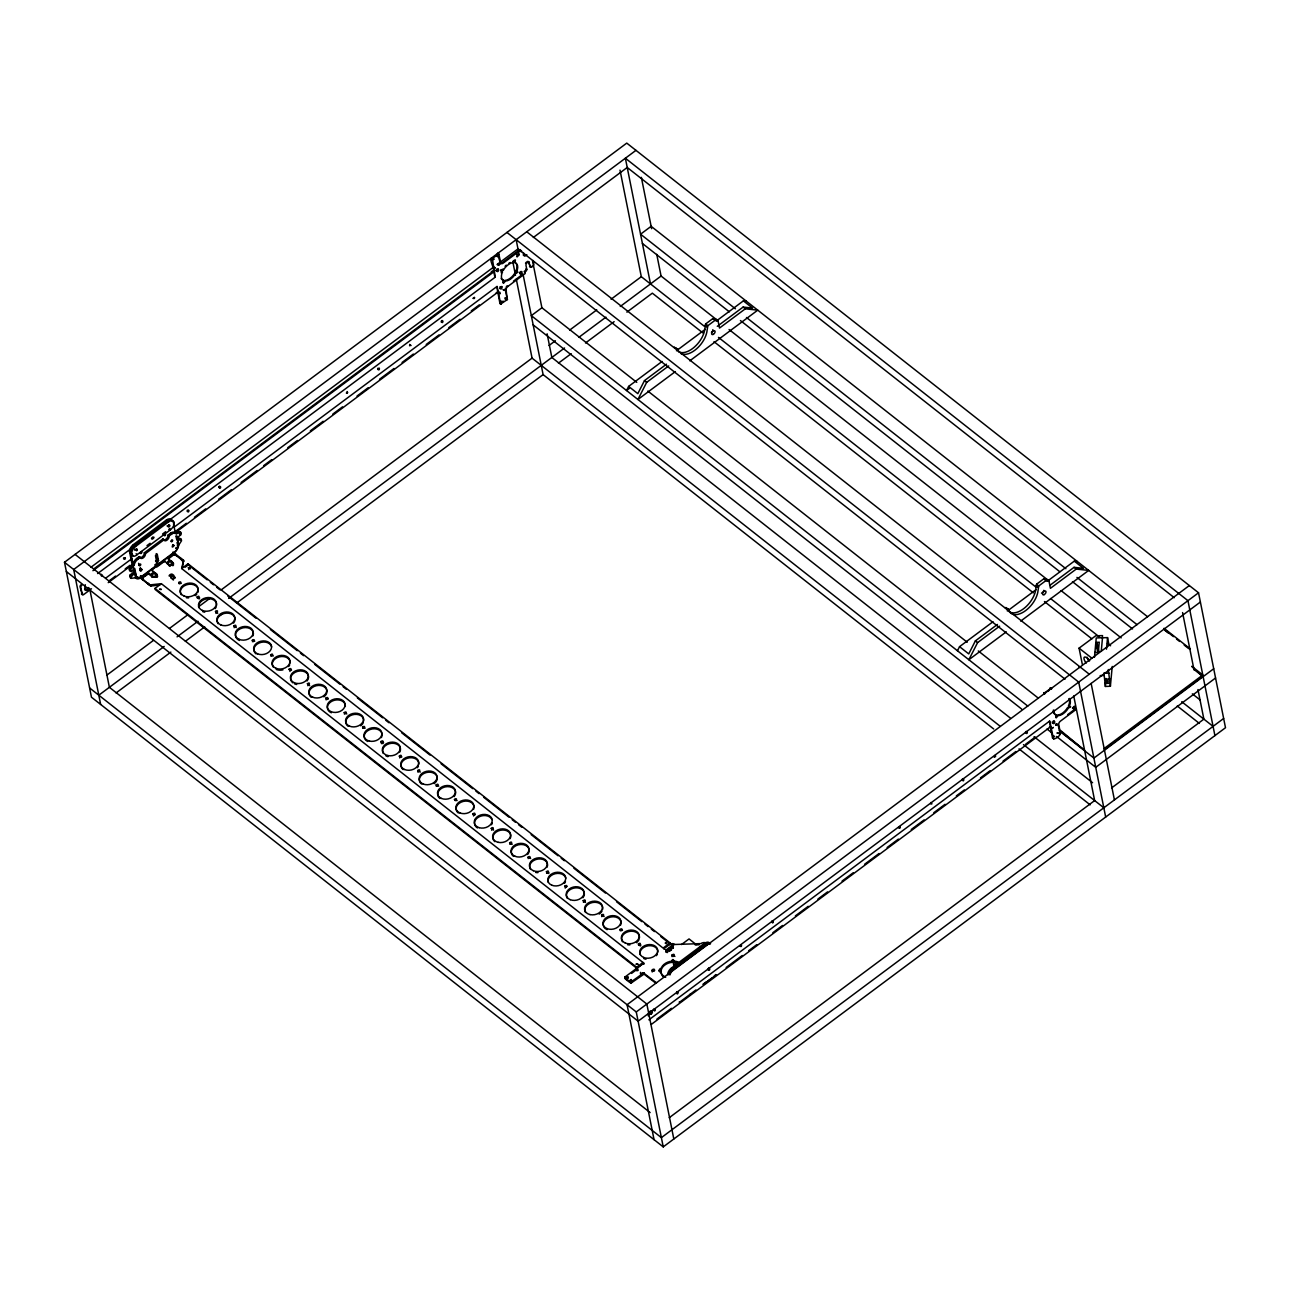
<?xml version="1.0" encoding="UTF-8"?>
<svg xmlns="http://www.w3.org/2000/svg" width="1290" height="1290" viewBox="0 0 1290 1290"><rect width="100%" height="100%" fill="white"/><g stroke="black" fill="none" stroke-linecap="round" stroke-linejoin="round"><path stroke-width="1.5" d="M168.925 524.659L167.829 526.288M671.687 961.26L669.849 961.501A11.32 8.433 -11.3 0 0 661.367 967.823L658.755 970.451L661.222 970.338L661.593 968.919A11.32 8.433 -11.3 0 1 670.058 962.614L671.913 962.372L672.864 959.486L673.928 962.292L675.847 962.421A11.32 8.433 -11.3 0 1 678.476 963.179M671.913 962.372L672.574 960.711L674.025 961.324M1094.468 657.271L1096.242 637.937L1107.546 637.615L1108.981 644.839M1094.968 652.305L1098.274 652.837L1099.257 642.146L1095.839 642.904L1097.645 651.934M1102.337 637.744L1102.531 635.599L1095.662 635.825L1079.069 648.16L1082.326 664.415M1101.257 651.256L1102.499 637.776M1103.805 673.332L1103.611 675.476L1100.177 675.589M1106.481 649.16L1107.546 637.615M1112.222 666.446L1110.4 686.264L1105.369 686.441L1103.982 673.283L1109.013 673.122M1105.369 686.441L1106.094 678.508M1110.4 686.264L1108.287 669.51M673.928 962.292L673.799 960.228M509.792 844.208L511.308 843.128L512.114 844.418M493.377 270.69C494.925 269.336 487.733 256.887 492.329 258.484L498.811 253.985L500.697 262.87A2.822 1.596 -51.8 0 0 503.181 263.128L520.579 250.163L519.854 249.583L502.455 262.563A2.822 1.596 -51.8 0 1 499.956 262.289L500.697 262.87M505.454 288.17A2.822 1.596 -51.8 0 0 505.357 289.315L507.26 299.635L506.099 289.895A2.822 1.596 -51.8 0 1 507.841 286.461L525.24 273.496L524.208 271.416L524.998 270.836A1.693 0.951 -51.8 0 0 526.046 268.772L526.772 269.352A1.693 0.951 -51.8 0 1 525.723 271.416L524.949 271.997M1043.675 693.633L1050.882 688.263M1059.735 732.865C1062.009 734.671 1054.462 740.879 1052.543 737.961L1050.205 726.27M1060.461 733.429L1058.751 724.512A2.822 1.596 -51.8 0 1 1060.493 721.094L1076.312 709.307M436.262 786.319L437.52 785.288L438.729 786.142M101.313 575.904C103.845 573.84 101.555 577.485 101.249 574.227M136.74 548.831C135.289 553.732 139.852 547.476 134.853 549.863M141.207 551.475C138.998 557.103 144.851 549.33 139.933 552.991M188.453 510.243L187.227 511.485L187.356 510.114M378.97 368.198L377.76 369.456L377.712 368.295M492.329 258.484L495.279 277.124L170.296 519.386M493.167 258.677L492.087 259.79L491.038 258.742M496.005 270.481L496.924 268.965M741.089 944.877L739.88 946.118M899.872 826.503L898.501 827.712M930.864 803.944C932.864 804.347 931.428 802.993 930.719 802.541M1048.689 690.811L1049.431 689.779M664.656 949.311L181.664 568.535L183.599 560.328L172.973 552.039M182.277 568.003L183.599 560.328M491.345 258.145L491.861 259.645M1045.529 692.859L1044.416 694.213L1043.691 693.375M252.421 641.678L254.759 641.13M528.191 858.56L529.497 857.592L530.641 858.479M604.123 916.561L603.043 915.416L601.753 916.642M654.675 970.499C655.094 967.564 649.725 970.241 652.821 971.338C656.916 970.967 651.579 969.048 652.208 971.967M672.009 956.535L673.557 955.39L674.912 956.438M344.349 713.918L345.72 712.999L346.8 713.951M148.995 583.596A3.386 2.532 -11.3 0 1 147.963 583.08L148.173 584.193A3.386 2.532 -11.3 0 0 150.478 584.854L161.347 583.677L643.71 963.05L625.134 976.901C623.489 978.836 631.584 984.496 631.713 980.626C627.521 980.964 633.003 977.965 630.987 980.674M123.534 557.893L123.727 558.828L124.808 558.022M134.999 549.088L134.87 549.975M171.828 539.962C169.78 545.138 175.44 537.672 170.861 541.123M172.876 545.138C170.377 550.088 176.472 543.751 172.473 545.847M474.269 297.345C472.317 300.989 477.058 295.62 472.882 298.393M500.488 270.303L502.471 271.932A10.739 6.047 -51.8 0 0 504.229 280.881M496.892 292.201L496.021 293.249M501.165 278.366A10.739 6.047 -51.8 0 0 503.503 280.301L502.955 282.704L504.777 280.446A10.739 6.047 -51.8 0 0 515.016 272.835M503.519 280.301L503.551 283.236L505.503 281.026A10.739 6.047 -51.8 0 0 515.742 273.399L518.032 272.238L515.919 271.061A10.739 6.047 -51.8 0 0 514.146 262.112L514.936 259.854M502.939 289.686C504.809 289.573 504.406 291.621 504.116 289.734M516.645 271.642A10.739 6.047 -51.8 0 0 514.887 262.692L515.419 260.29L513.597 262.547A10.739 6.047 -51.8 0 0 503.374 270.158L501.213 270.884L502.471 271.932M501.246 301.731C500.52 304.601 503.81 300.102 501.407 301.667M1025.486 732.123L1026.437 732.688L1026.179 731.398M1049.447 727.076L1050.528 726.802L651.402 1024.341M1052.318 721.884C1051.35 725.399 1056.462 720.594 1053.333 720.836M270.836 655.997L271.98 655.175L273.27 655.965M420.201 772.113L419.073 770.84L417.928 772.146M670.929 950.069C671.235 946.973 666.527 950.859 670.22 950.569M513.613 260.516L513.597 262.547M1055.784 717.321L1057.429 715.079A10.739 6.047 -51.8 0 0 1067.652 707.452L1069.813 706.743L1068.555 705.694A10.739 6.047 -51.8 0 0 1069.071 698.567M1053.317 710.161A10.739 6.047 -51.8 0 0 1056.139 714.934L1056.188 717.869L1058.155 715.644A10.739 6.047 -51.8 0 0 1068.394 708.033L1070.684 706.872L1068.555 705.694M662.093 361.458L628.633 386.403L626.537 390.515L629.407 388.387M666.479 364.199L644.468 380.615L637.824 393.644L628.633 386.403M668.688 365.941L646.677 382.356L637.937 399.481L675.363 371.584M957.454 650.773L959.55 646.661L993.026 621.716M997.412 624.457L975.385 640.872L968.742 653.901L959.55 646.661M999.621 626.198L977.594 642.614L968.855 659.738L1006.297 631.842M625.36 978.014L631.132 983.061L644.016 974.127L655.207 982.738M678.427 351.67A19.802 11.126 -51.8 0 0 694.455 347.026A19.802 11.126 -51.8 0 0 704.937 328.321L705.63 323.951L712.822 318.598L715.805 318.92M680.62 353.412A19.802 11.126 -51.8 0 0 696.665 348.752A19.802 11.126 -51.8 0 0 707.146 330.047L707.839 325.693L715.031 320.323L718.014 320.646L719.497 328.063L745.314 308.81L757.746 310.164L689.795 360.829M1009.344 611.928A19.802 11.126 -51.8 0 0 1025.389 607.284A19.802 11.126 -51.8 0 0 1035.87 588.579L1036.547 584.225L1043.755 578.855L1046.738 579.178M1008.538 609.332L1005.216 607.574L1008.538 609.332L1009.457 611.654A19.802 11.126 -51.8 0 0 1025.679 610.573A19.802 11.126 -51.8 0 0 1038.079 590.304L1038.756 585.95L1045.964 580.581L1048.947 580.903L1050.415 588.321L1076.247 569.067L1088.679 570.422L1020.712 621.087M152.623 537.672C156.864 535.398 149.721 542.445 152.784 537.108M497.021 256.178C499.069 258.161 495.118 254.114 497.166 256.113M498.714 264.676L497.747 264.853L498.295 263.757M499.553 293.233C501.681 294.281 498.15 293.491 499.327 292.201M499.698 293.169L499.891 292.266M500.52 301.15L500.568 302.183L501.762 301.296M653.369 1009.49L654.788 1008.812L653.417 1010.441M169.603 575.921C167.571 576.936 172.118 570.406 174.811 577.34C172.747 583.08 165.975 569.632 174.859 578.259L174.634 577.146M178.939 583.612L181.213 583.306M236.28 627.617L235.344 626.247L234.151 627.698M620.168 930.622L622.457 930.316M628.101 978.546L626.763 977.772L627.521 978.884M168.684 525.336C166.507 529.577 172.36 524.498 168.748 525.498M506.857 298.732L507.583 299.312L506.776 298.812M362.796 728.157L365.167 728.14M1044.658 693.44L1044.239 692.537M1059.912 734.268L1059.493 733.365M129.597 570.567L131.338 570.954L129.597 570.567L129.29 569.084L133.128 564.278A5.66 3.177 -51.8 0 1 136.659 558.489L139.207 556.603A3.386 1.903 -51.8 0 0 142.19 556.925A3.386 1.903 -51.8 0 0 144.287 552.813L162.911 538.93A3.386 1.903 -51.8 0 0 165.894 539.252A3.386 1.903 -51.8 0 0 168.006 535.14L170.538 533.238A5.66 3.177 -51.8 0 1 175.182 532.931L179.681 531.528L180.777 532.383L180.6 535.076L178.052 536.979L176.956 536.108M130.693 571.422L130.403 569.954L134.225 565.149A5.66 3.177 -51.8 0 1 137.772 559.36L140.304 557.457A3.386 1.903 -51.8 0 0 143.287 557.796A3.386 1.903 -51.8 0 0 145.399 553.684L164.024 539.784A3.386 1.903 -51.8 0 0 167.007 540.107A3.386 1.903 -51.8 0 0 169.103 535.995L171.635 534.108A5.66 3.177 -51.8 0 1 176.278 533.802L180.777 532.383M493.57 830.147L492.893 828.664L491.619 830.212M585.499 902.452L584.822 900.968L583.403 902.29M152.607 537.559L151.478 538.527M410.204 345.188C412.107 345.865 410.188 345.623 409.639 344.414M410.462 345.204L409.511 345.784M494.473 267.836C497.231 268.804 492.022 266.627 494.618 267.772M499.875 286.928L501.697 286.525L499.956 288.605M505.487 298.57L505.067 297.668M994.606 756.15C997.847 754.715 992.655 759.552 995.122 755.295M994.864 756.15L993.913 756.73M454.773 800.364L457.112 800.542M1059.348 733.542L1060.17 734.026M217.688 613.363L216.962 611.783L215.946 613.427M309.616 685.651L308.891 684.087L307.875 685.716M548.831 873.427L546.573 873.024L548.911 872.475M636.357 970.661L637.905 970.612M666.027 949.972L665.898 951.311L667.381 951.407L673.09 946.441L671.251 946.086L666.027 949.972L665.946 952.23L667.591 952.52M139.965 570.132C141.384 567.729 142.819 570.583 140.578 571.244C139.61 570.825 140.674 566.262 140.997 569.229M516.581 254.356L518.161 254.243L517.145 256.904L518.886 254.823L517.596 254.678L516.693 256.468M441.583 320.565L441.261 322.113L442.422 320.517M520.338 271.513L519.886 273.738L521.547 271.432M648.29 1015.875L648.209 1014.182M1055.849 723.948L1056.816 723.884L1055.897 725.157M669.139 951.407L671.671 949.521M681.523 944.554L689.037 938.927L696.197 944.586M64.5 562.279L626.763 143.109L1198.539 592.787L1225.5 727.721L663.237 1146.891L91.461 697.213L64.5 562.279L636.26 1011.94L663.237 1146.891M635.954 150.35L73.691 569.503L100.652 704.453M90.961 567.261L493.812 266.933M497.037 264.531L517.983 248.906L1065.04 679.153M533.351 237.457L627.23 167.474L1174.287 597.705M93.638 569.051L491.184 272.674C490.829 269.803 495.312 272.4 492.877 271.416M92.928 570.696L493.619 271.997M521.66 251.082L520.886 251.663L520.579 250.163M132.273 565.536L129.484 551.314A6.144 3.451 -51.8 0 1 133.354 544.622L166.555 519.87A6.821 3.838 -51.8 0 1 171.86 520.386M97.621 573.566L131.548 548.282M135.579 546.46L168.78 521.724A6.821 3.838 -51.8 0 1 174.231 522.74A6.289 3.531 -51.8 0 1 169.893 530.222L137.208 554.603A5.208 2.935 -51.8 0 1 132.16 555.313L131.725 553.152A6.144 3.451 -51.8 0 1 135.579 546.46L134.483 545.589L167.652 520.741A6.821 3.838 -51.8 0 1 172.989 521.37L173.118 521.773M146.995 545.606L150.108 543.284M162.572 533.996L165.684 531.69M82.205 594.4L80.802 587.385A1.693 0.951 -51.8 0 1 81.85 585.321L81.109 584.741A1.693 0.951 -51.8 0 0 80.061 586.805L82.205 594.4A1.693 0.951 -51.8 0 0 83.705 594.561L91.461 588.772M105.925 577.985L131.774 558.731M173.763 527.417L497.118 286.364L500.681 304.037L507.26 299.635M109.102 580.871L115.552 576.066M125.211 568.874L130.032 565.262M175.101 531.674L186.373 523.272M194.419 517.274L205.691 508.873M218.574 499.262L231.442 489.668M241.101 482.46L257.194 470.463M263.644 465.674L271.69 459.659M287.783 447.662L297.442 440.471M310.326 430.86L323.193 421.266M332.852 414.058L342.511 406.866M357.007 396.062L368.279 387.661M379.534 379.26L394.031 368.456M402.077 362.458L413.348 354.057M426.216 344.462L439.1 334.868M448.759 327.66L460.03 319.259M471.301 310.858L479.348 304.859M108.231 582.645L132.37 564.649M174.231 533.447L497.892 292.169M527.126 261.612A2.322 1.306 -51.8 0 1 528.707 262.112L530.255 266.772A1.693 0.951 -51.8 0 0 531.738 266.933L532.754 266.175A1.693 0.951 -51.8 0 0 533.802 264.111L533.076 260.483M513.436 281.172L522.934 274.093M133.87 569.067L134.724 568.422L136.385 576.533A6.144 3.451 -51.8 0 0 141.577 576.485L174.779 551.733A6.144 3.451 -51.8 0 0 178.633 545.041L177.053 536.866L175.956 535.995L176.585 539.156M177.053 536.866L178.052 536.979M130.226 570.083L131.483 571.696L134.015 569.809M181.245 539.317L179.504 538.914L181.245 539.317L181.535 540.784L177.939 546.202A6.144 3.451 -51.8 0 1 174.085 552.894L140.884 577.646A6.144 3.451 -51.8 0 1 135.692 577.71L131.145 578.355L131.483 576.404L130.242 574.792L132.773 572.905L134.031 574.501L134.87 573.873L133.031 569.277M176.811 540.075L179.358 538.172L180.6 539.784M131.145 578.355L130.048 577.485L130.387 575.534M134.031 574.501L132.918 573.631L133.773 573.002M131.483 576.404L133.886 573.76M177.907 540.945L180.455 539.043M177.214 542.316L178.068 541.671M496.779 286.622L499.94 303.456L503.616 301.231M154.703 565.004L157.864 562.65M143.496 576.146L143.722 577.243A2.822 2.112 -11.3 0 0 143.448 580.274L143.222 579.162A2.822 2.112 -11.3 0 1 143.496 576.146L148.173 572.647L153.72 577.017A2.322 1.725 -11.3 0 0 156.735 574.163L151.591 570.115L164.265 560.666L170.022 566.116M173.57 564.036A2.322 1.725 -11.3 0 0 173.376 563.617L167.619 558.167L172.296 554.668A2.822 2.112 -11.3 0 1 176.246 554.539L176.472 555.651A2.822 2.112 -11.3 0 0 173.457 555.297M147.479 574.002L141.191 578.694L150.801 586.047L159.767 584.999M156.912 566.971L164.781 561.102M145.286 576.082L148.398 573.76L148.173 572.647M169.393 558.102L172.521 555.78L172.296 554.668M636.857 968.322L636.631 967.21L642.984 962.469L643.21 963.582L636.857 968.322L155.203 589.53L154.994 588.417L161.347 583.677M181.664 568.535L188.017 563.794L670.058 942.893L670.268 944.006L663.915 948.747L663.705 947.634L670.058 942.893M185.067 567.278L188.243 564.907L188.017 563.794M106.651 675.283L153.381 640.437M169.49 628.424L187.211 615.217M198.499 606.8L209.786 598.399M221.058 589.981L532.06 358.136L516.29 279.188M549.008 345.494L555.377 340.753M569.696 330.079L596.754 309.906M611.073 299.232L641.307 276.705L620.006 170.119M98.814 695.197L164.185 646.467M177.069 636.857L198.015 621.248M228.636 598.415L564.568 347.978M578.888 337.303L605.945 317.147M620.264 306.472L661.077 276.044L656.739 254.323M116.068 692.956L170.861 652.111M185.373 641.291L204.707 626.875M217.591 617.265L222.428 613.669M236.925 602.849L543.106 374.6L523.111 274.577M558.457 363.151L571.196 353.67M585.515 342.995L614.153 321.645M626.875 312.148L652.337 293.169L702.937 332.965M676.444 350.767L705.13 329.385M716.273 321.065L743.379 300.876L746.362 301.199M717.288 326.322L743.121 307.068L752.57 308.1L743.379 300.876M1007.361 611.025L1036.047 589.643M1047.206 581.322L1074.296 561.134L1077.279 561.456M1049.834 585.386L1074.038 567.326L1083.487 568.358L1074.296 561.134M631.552 973.402L637.744 968.774M656.513 982.835L643.516 972.999L631.31 981.771L631.342 982.98M667.639 974.643A6.144 3.451 -51.8 0 1 671.51 967.952L704.711 943.2A6.821 3.838 -51.8 0 1 710.016 943.716M697.793 948.924L702.873 945.135M705.807 944.07L672.606 968.806A6.144 3.451 -51.8 0 0 668.801 974.853A6.144 3.451 -51.8 0 1 672.59 968.709L705.791 943.957A6.821 3.838 -51.8 0 1 710.58 943.635M670.542 973.45A6.144 3.451 -51.8 0 1 673.686 969.564L706.888 944.828A6.821 3.838 -51.8 0 1 709.919 943.796M1189.348 585.547L627.069 1004.717L654.046 1139.65M636.26 1011.94L1198.539 592.787M1200.377 602.027L638.115 1021.196L66.354 571.518M648.886 1019.842L1049.77 720.997L1053.479 738.799M702.921 984.318L706.065 981.98M689.634 994.638L695.939 989.946M706.936 981.738L711.661 978.223M656.916 1019.1L671.413 1008.296M679.459 1002.298L690.731 993.897M703.598 984.302L716.482 974.692M726.141 967.5L742.234 955.503M748.684 950.698L756.73 944.699M772.823 932.702L782.482 925.494M795.366 915.9L808.233 906.306M817.892 899.098L827.551 891.89M842.048 881.102L853.303 872.701M864.574 864.3L879.07 853.496M887.117 847.498L898.388 839.097M911.256 829.502L924.14 819.892M933.799 812.7L945.07 804.299M956.342 795.898L964.388 789.899M980.481 777.886L990.139 770.694M1003.023 761.1L1015.891 751.49M1025.55 744.298L1035.209 737.09M1067.668 714.612L1075.57 708.726M1104.143 748.523L1202.796 674.976L1191.767 666.301L1195.137 669.897M1104.369 749.635L1203.022 676.089L1198.297 672.38M1213.713 668.752L1093.904 758.085L1059.413 730.962M1215.567 677.992L1095.742 767.324L1056.51 736.461M669.22 1117.72L1094.646 800.574L1073.732 695.971M1111.593 787.932L1203.876 719.143L1197.958 689.537M1223.646 718.482L661.383 1137.635L89.623 687.973M666.253 951.085L671.477 947.199L673.316 947.553M499.617 260.564L497.44 253.55L498.166 254.13M346.381 393.047C349.864 390.499 345.139 395.917 347.155 391.531M138.611 563.327C139.256 569.938 143.077 561.134 138.691 565.117M772.017 922.366L772.146 920.786M708.629 968.129L707.968 969.741L709.161 968.097M676.686 991.929L677.589 992.22L676.541 993.445M199.305 598.899L197.322 598.06L199.708 597.98M382.872 743.653C385.549 741.557 379.373 741.557 381.647 743.685M640.533 945.909L638.566 945.07L640.937 944.99M168.055 526.046L167.039 525.933M1051.608 688.844L1050.076 688.183M501.181 269.578L503.358 270.19M666.027 943.49C667.801 940.862 662.754 943.764 666.882 943.57M703.147 944.973L704.372 944.925M640.598 973.208C640.888 976.949 640.34 969.693 640.727 973.402M630.858 980.464L630.149 981.335M1052.543 737.961L1054.075 738.622M679.33 1001.911L680.12 1001.733A6.144 3.451 -51.8 0 1 679.475 1002.169M500.246 303.601L501.246 304.101M515.758 273.383L515.033 272.803L517.29 271.481M1072.538 708.371L1074.28 706.291M1105.159 679.169L1110.19 678.991M1104.756 683.442L1109.803 683.281M695.197 944.909L699.164 944.78M669.462 947.827L673.283 947.699M661.06 971.87L658.932 970.983L660.851 970.773L661.19 973.353A11.32 8.433 -11.3 0 0 663.737 977.094M677.605 349.074L674.299 347.316L677.605 349.074L678.524 351.396M673.702 961.179L675.638 961.308A11.32 8.433 -11.3 0 1 678.25 962.066M515.919 271.061L516.968 271.174M173.521 579.871L170.796 577.904M290.008 671.477L289.605 669.929L291.524 670.058M566.874 886.601L565.375 886.811L565.262 888.133M163.249 535.269C168.555 531.932 162.846 539.349 164.83 533.383M473.575 815.99L473.446 814.506L475.365 814.635M1079.069 648.16L1092.05 658.319M1164.048 628.294L1190.106 648.773M1164.273 629.407L1173.465 636.631M1176.528 639.05L1179.592 641.452M1184.188 645.065L1188.783 648.676M1147.6 616.765L651.144 226.314L640.566 234.2L735.429 308.81M1164.999 630.439L1168.16 632.922M743.121 307.068L745.314 308.81M1074.038 567.326L1076.247 569.067M746.491 317.517L1065.879 568.697M1076.94 577.404L1137.022 624.65M1193.943 669.413L1203.135 676.653M642.404 243.455L729.366 311.841M740.428 320.549L1059.816 571.728M1072.458 581.677L1132.539 628.923M661.077 276.044L717.998 320.807M729.06 329.514L1048.947 580.903M1061.09 590.626L1121.171 637.889M1192.331 693.843L1200.232 700.051M712.822 318.598L715.031 320.323M1043.755 578.855L1045.964 580.581M705.63 323.951L707.839 325.693M1036.547 584.225L1038.756 585.95M704.824 325.403L707.017 327.144M1035.741 585.66L1037.95 587.401M641.307 276.705L704.243 326.209M718.482 337.4L1036.273 587.337M1050.512 598.528L1099.532 637.067M1107.433 643.291L1110.593 645.774M1181.737 701.728L1213.068 726.367M713.999 341.673L1033.387 592.852M1044.448 601.543L1091.888 638.856M1177.27 706.001L1199.394 723.416M526.723 231.781L1089.308 674.219M506.954 232.442L1078.714 682.104L1105.675 817.054M526.836 254.678A2.322 1.306 -51.8 0 1 523.966 255.307L523.24 254.727A2.322 1.306 -51.8 0 0 525.707 254.565M528.707 262.112L530.255 266.772M531.738 266.933L531.012 266.353A1.693 0.951 -51.8 0 1 529.513 266.192M497.795 253.372L498.972 254.211M1050.431 688.005L1051.56 688.715M497.618 253.437L498.44 253.985M1050.27 688.07L1051.092 688.602M1044.803 693.262L1043.997 692.778L1044.529 693.649M644.468 380.615L646.677 382.356M975.385 640.872L977.594 642.614M636.776 382.356L541.913 307.746L531.319 315.647L1027.791 706.082M647.838 391.064L967.226 642.243M978.288 650.95L1038.369 698.196M507.841 286.461L507.115 285.88A2.822 1.596 -51.8 0 0 506.325 286.622M1060.477 730.398L1082.762 748.845L1059.122 730.253M533.173 324.887L1021.728 709.113M1047.029 729.011L1051.769 732.736M1052.979 738.219L1053.898 738.735M499.891 303.327L500.988 304.182M1010.36 718.078L551.846 357.475L547.105 333.788M1034.08 736.735L1092.582 782.74M532.06 358.136L999.782 725.964M1023.486 744.62L1103.837 807.798M543.106 374.6L993.719 728.995M1019.019 748.893L1090.163 804.847M172.005 520.902L174.231 522.74M166.555 519.87L168.78 521.724M704.711 943.2L706.888 944.828M179.971 532.996L181.084 533.866M179.487 534.221L180.6 535.076M175.182 532.931L176.278 533.802M168.797 529.368L169.893 530.222M170.538 533.238L171.635 534.108M168.006 535.14L169.103 535.995M178.617 544.638L177.359 543.025L178.455 543.896M172.908 544.638L174.021 545.509M162.911 538.93L164.024 539.784M174.215 554.071L183.825 561.44M188.243 564.907L207.206 579.823M210.367 582.306L213.527 584.789M216.688 587.273L219.848 589.772M227.75 595.98L256.194 618.345M270.416 629.536L297.281 650.676M300.441 653.159L303.601 655.643M314.663 664.334L339.963 684.232M343.124 686.715L346.284 689.199M357.346 697.906L382.63 717.788M385.791 720.272L388.951 722.755M401.593 732.704L430.038 755.069M441.099 763.777L472.721 788.641M475.881 791.125L479.041 793.608M483.782 797.333L509.066 817.231M512.227 819.714L515.387 822.198M518.548 824.681L521.708 827.164M531.19 834.63L558.054 855.754M561.215 858.237L564.375 860.72M573.873 868.186L605.478 893.051M616.539 901.742L641.823 921.624M644.984 924.124L648.144 926.607M651.305 929.09L654.465 931.574M660.786 936.54L670.268 944.006M167.619 558.167L173.376 563.617M157.332 554.539L156.235 553.668L157.364 560.086L155.558 560.973L157.267 562.198L158.525 560.699L157.267 554.361L155.461 555.7L156.654 561.843M157.412 559.586L158.525 560.457M144.287 552.813L145.399 553.684M133.354 544.622L134.45 545.476A6.144 3.451 -51.8 0 0 130.596 552.184L130.774 553.329M672.59 968.709L673.686 969.564M671.51 967.952L672.606 968.806M136.111 553.732L137.208 554.603M139.207 556.603L140.304 557.457M129.516 551.717L131.741 553.555M129.661 552.459L131.903 554.313M136.659 558.489L137.772 559.36M130.919 554.055L132.015 554.926M157.122 577.372A2.322 1.725 -11.3 0 0 156.961 575.259L151.591 570.115M148.398 573.76L152.542 577.033M140.352 568.261L141.771 569.309M643.21 963.582L643.936 964.162L643.71 963.05M140.126 568.261L141.835 569.487M139.642 568.503L140.739 569.374M134.225 565.149L133.128 564.278L130.629 552.588M140.481 575.614L141.577 576.485M140.965 577.581L150.801 586.047M154.994 588.417L636.631 967.21M129.29 569.084L130.403 569.954M136.127 575.453L135.015 574.582L135.289 575.679A6.144 3.451 -51.8 0 0 137.337 576.872M136.272 576.211L133.612 567.568M130.242 574.792L131.338 575.663M129.758 576.001L130.854 576.872M75.078 554.394L646.854 1004.055L673.815 1138.989M88.849 587.611A2.322 1.306 -51.8 0 1 87.172 590.127A2.322 1.306 -51.8 0 1 85.366 589.756L84.624 589.175A2.322 1.306 -51.8 0 0 86.204 589.675A2.322 1.306 -51.8 0 0 88.026 587.514M650.128 1112.577L109.392 687.312L89.671 588.627M328.289 698.97L325.983 699.777M190.307 568.874L189.033 568.503L188.743 569.583M401.883 756.908L400.029 756.601L399.707 757.923M1006.329 607.59L1007.248 609.912M498.117 268.884L497.585 270.642L496.005 270.755M177.359 543.025L177.536 544.17A6.144 3.451 -51.8 0 1 177.359 545.525M1214.922 735.606L1187.945 600.672L625.376 158.235L650.499 283.929M1182.575 612.557L1194.008 669.8M1097.016 642.226L1098.774 651.901M1091.147 683.458L1114.415 799.913M1058.348 725.673L1059.042 729.14M1049.431 721.255L1050.528 726.802M641.356 177.343L651.611 228.669M673.09 946.441L673.364 947.795M672.751 946.07L673.332 948.037M672.493 945.957L672.703 947.054M672.187 945.893L672.413 947.005M671.864 945.893L672.09 947.005M674.864 962.243L675.589 965.855M671.542 945.973L671.768 947.07M671.251 946.086L671.477 947.199M672.735 960.163L674.186 967.387M532.512 260.757L541.977 308.133M671.784 960.292L672.009 961.405M523.434 252.598L523.966 255.307M526.772 269.352L525.965 265.288A2.322 1.306 -51.8 0 1 527.4 262.483A2.322 1.306 -51.8 0 1 529.432 262.692M516.145 239.666L519.177 254.839M660.996 969.225L661.222 970.338M659.738 969.274L659.964 970.37M659.593 970.806L659.819 971.918M512.743 261.418L515.5 275.238M644.274 973.224L644.5 974.337M643.936 973.047L644.291 974.208M643.662 972.999L644.016 974.127M643.371 973.015L643.742 974.111M643.226 973.031L643.307 974.192M642.936 973.128L643.162 974.24M642.694 973.273L642.92 974.385M493.828 271.835L494.925 277.382M631.02 981.916L631.132 983.061L630.584 981.964M630.294 981.9L630.713 983.061M630.117 981.803L630.342 982.915M629.052 980.964L629.278 982.077M625.134 976.901L625.215 978.159M624.924 977.127L625.263 978.917M180.132 538.446L180.423 539.929M173.505 523.708L175.327 532.883M172.779 578.533L173.005 579.645M171.328 574.55L171.554 575.646M164.265 560.666L164.491 561.763M156.735 574.163L156.961 575.259M85.366 589.756L84.753 586.724A2.322 1.306 -51.8 0 1 85.366 584.757M130.79 553.442L131.064 554.442A5.208 2.935 -51.8 0 0 131.338 554.813M660.851 970.773L660.964 972.241A11.32 8.433 -11.3 0 0 665.704 977.256M1079.117 666.753A2.257 0.806 53.2 0 1 1079.891 667.527M173.15 562.521A2.322 1.725 -11.3 0 1 169.796 565.02M669.171 944.667A4.241 3.16 -11.3 0 1 675.105 944.474L700.922 943.603A4.241 3.16 -11.3 0 1 706.856 943.393M671.348 944.893A4.241 3.16 -11.3 0 1 674.025 944.941M173.489 564.939A2.322 1.725 -11.3 0 1 172.812 565.746M439.906 798.51A9.046 6.74 -11.3 0 1 440.229 789.287A9.046 6.74 -11.3 0 1 452.339 787.69A9.046 6.74 -11.3 0 1 454.128 796.623M639.018 939.523A9.046 6.74 -11.3 0 1 636.422 942.668M629.907 944.893A9.046 6.74 -11.3 0 1 627.601 944.731M622.473 941.732A9.046 6.74 -11.3 0 1 628.827 931.509A9.046 6.74 -11.3 0 1 639.485 937.749M458.289 812.974A9.046 6.74 -11.3 0 1 463.368 801.38A9.046 6.74 -11.3 0 1 473.559 809.394M585.45 912.401A9.046 6.74 -11.3 0 1 592.674 902.468A9.046 6.74 -11.3 0 1 602.656 909.305M602.027 911.079A9.046 6.74 -11.3 0 1 599.157 914.094M607.122 929.671A9.046 6.74 -11.3 0 1 604.301 920.963A9.046 6.74 -11.3 0 1 615.798 917.061A9.046 6.74 -11.3 0 1 620.635 925.075M418.395 766.018A9.046 6.74 -11.3 0 1 417.347 767.711M403.141 769.598A9.046 6.74 -11.3 0 1 407.076 758.343A9.046 6.74 -11.3 0 1 418.863 764.244M421.524 784.046A9.046 6.74 -11.3 0 1 422.41 774.371A9.046 6.74 -11.3 0 1 435.069 773.952A9.046 6.74 -11.3 0 1 434.182 783.627M367.602 741.46A9.046 6.74 -11.3 0 1 365.634 732.559A9.046 6.74 -11.3 0 1 377.373 729.253A9.046 6.74 -11.3 0 1 381.405 737.574M657.4 953.987A9.046 6.74 -11.3 0 1 656.352 955.664M646 959.196A9.046 6.74 -11.3 0 1 643.904 958.583M640.114 954.568A9.046 6.74 -11.3 0 1 648.37 945.764A9.046 6.74 -11.3 0 1 657.868 952.213M292.83 682.845A9.046 6.74 -11.3 0 1 293.153 673.622A9.046 6.74 -11.3 0 1 305.262 672.009A9.046 6.74 -11.3 0 1 307.036 680.959M296.684 684.474A9.046 6.74 -11.3 0 1 294.588 683.861M311.213 697.293A9.046 6.74 -11.3 0 1 312.115 687.618A9.046 6.74 -11.3 0 1 324.774 687.199A9.046 6.74 -11.3 0 1 323.871 696.874M331.353 712.79A9.046 6.74 -11.3 0 1 332.449 700.938A9.046 6.74 -11.3 0 1 345.333 706.404M363.248 722.642A9.046 6.74 -11.3 0 1 360.652 725.786M347.994 726.222A9.046 6.74 -11.3 0 1 351.912 714.966A9.046 6.74 -11.3 0 1 363.716 720.868M383.195 753.328A9.046 6.74 -11.3 0 1 391.66 743.266A9.046 6.74 -11.3 0 1 399.771 752.054M387.984 756.649A9.046 6.74 -11.3 0 1 385.968 755.908M492.232 823.02A9.046 6.74 -11.3 0 1 491.458 824.762M477.461 827.954A9.046 6.74 -11.3 0 1 478.558 817.102A9.046 6.74 -11.3 0 1 491.99 819.537M494.779 841.644A9.046 6.74 -11.3 0 1 500.584 830.212A9.046 6.74 -11.3 0 1 510.163 838.661M513.452 856.35A9.046 6.74 -11.3 0 1 513.775 847.127A9.046 6.74 -11.3 0 1 525.869 845.514A9.046 6.74 -11.3 0 1 527.658 854.464M530.545 869.428A9.046 6.74 -11.3 0 1 538.059 859.011A9.046 6.74 -11.3 0 1 547.089 867.235M537.978 872.604A9.046 6.74 -11.3 0 1 535.689 872.443M565.471 881.699A9.046 6.74 -11.3 0 1 564.423 883.376M548.185 882.279A9.046 6.74 -11.3 0 1 555.281 873.685A9.046 6.74 -11.3 0 1 565.81 878.151M567.358 898.42A9.046 6.74 -11.3 0 1 575.888 887.826A9.046 6.74 -11.3 0 1 582.887 897.759M198.257 590.739A9.046 6.74 -11.3 0 1 197.773 592.513M196.741 594.206A9.046 6.74 -11.3 0 1 195.177 595.658M188.662 597.883A9.046 6.74 -11.3 0 1 186.373 597.721M181.229 594.722A9.046 6.74 -11.3 0 1 186.453 584.838A9.046 6.74 -11.3 0 1 198.112 588.982M216.172 606.977A9.046 6.74 -11.3 0 1 215.124 608.654M204.755 612.186A9.046 6.74 -11.3 0 1 202.659 611.573M198.87 607.558A9.046 6.74 -11.3 0 1 207.142 598.754A9.046 6.74 -11.3 0 1 216.639 605.203M218.01 623.634A9.046 6.74 -11.3 0 1 226.701 613.105A9.046 6.74 -11.3 0 1 233.506 623.118M239.44 640.485A9.046 6.74 -11.3 0 1 236.602 631.794A9.046 6.74 -11.3 0 1 248.099 627.875A9.046 6.74 -11.3 0 1 252.937 635.889M256.065 653.917A9.046 6.74 -11.3 0 1 258.903 643.097A9.046 6.74 -11.3 0 1 271.642 646.806M289.702 664.818A9.046 6.74 -11.3 0 1 288.654 666.495M282.929 669.865A9.046 6.74 -11.3 0 1 276.205 669.413M273.158 667.011A9.046 6.74 -11.3 0 1 279.511 656.803A9.046 6.74 -11.3 0 1 290.169 663.028M712.838 329.643A2.257 1.274 -51.8 0 1 712.757 330.546M712.564 331.062A2.257 1.274 -51.8 0 1 711.451 332.385M1043.787 590.32A2.257 1.274 -51.8 0 1 1041.482 593.077M1086.115 663.108A5.934 2.129 53.2 0 1 1084.358 657.142A5.934 2.129 53.2 0 1 1089.663 660.722M1089.066 660.899A5.934 2.129 53.2 0 1 1087.099 657.174M133.128 555.345A5.208 2.935 -51.8 0 1 132.596 555.361M169.99 528.4A6.289 3.531 -51.8 0 1 169.409 528.916M176.44 547.718A6.144 3.451 -51.8 0 1 175.988 548.443M139.126 577.211A6.144 3.451 -51.8 0 1 138.481 577.565M137.224 577.985A6.144 3.451 -51.8 0 1 134.853 577.259M176.44 547.428A6.144 3.451 -51.8 0 1 176.133 548.153M158.057 559.005A4.531 2.548 -51.8 0 1 155.832 561.666M181.729 560.569A3.386 2.532 -11.3 0 0 180.987 558.457L181.197 559.57A3.386 2.532 -11.3 0 1 181.858 560.376M171.102 565.343A2.548 1.903 -11.3 0 1 168.587 565.439M167.523 564.31A2.548 1.903 -11.3 0 1 172.263 562.698M151.414 575.824A2.548 1.903 -11.3 0 1 154.429 573.824A2.548 1.903 -11.3 0 1 156.316 576.162M155.59 577.049A2.548 1.903 -11.3 0 1 155.042 577.372M152.026 577.162A2.548 1.903 -11.3 0 1 151.656 576.775M670.01 974.901A6.144 3.451 -51.8 0 1 670.236 974.176M715.628 974.563A6.144 3.451 -51.8 0 1 715.112 975.24M714.547 975.885A6.144 3.451 -51.8 0 1 713.951 976.465M525.53 263.257A2.322 1.306 -51.8 0 1 526.223 262.289M82.802 594.11A1.693 0.951 -51.8 0 1 81.464 593.819M501.181 272.787A10.739 6.047 -51.8 0 1 501.729 271.351M502.632 269.578A10.739 6.047 -51.8 0 1 503.019 268.949M505.083 266.304A10.739 6.047 -51.8 0 1 506.26 265.127M508.921 263.192A10.739 6.047 -51.8 0 1 510.34 262.515M649.531 1011.844A1.661 0.935 -51.8 0 1 651.256 1010.925A1.661 0.935 -51.8 0 1 651.321 1012.553A1.661 0.935 -51.8 0 1 649.628 1013.746M1069.394 698.503A10.739 6.047 -51.8 0 1 1069.297 706.275M1056.881 715.515A10.739 6.047 -51.8 0 1 1054.091 710.161M1106.304 681.378C1108.32 684.603 1109.352 678.363 1106.304 681.378M399.287 756.134C401.335 759.536 402.544 753.005 399.287 756.134M491.216 828.422C493.248 831.84 494.489 825.31 491.216 828.422M583.144 900.71C585.128 904.129 586.434 897.614 583.144 900.71M454.451 799.494C456.402 802.928 457.773 796.414 454.451 799.494M270.61 654.885C272.496 658.351 273.964 651.837 270.61 654.885M417.686 770.549C419.572 774.032 421.056 767.518 417.686 770.549M509.615 842.854C511.485 846.321 512.985 839.806 509.615 842.854M436.084 784.965C437.729 788.529 439.632 782.046 436.084 784.965M124.179 558.699C125.195 561.086 126.307 555.571 124.179 558.699M187.679 511.356C188.695 513.759 189.84 508.163 187.679 511.356M218.703 487.104C219.719 489.49 220.832 483.976 218.703 487.104M219.445 487.685C220.445 490.087 221.606 484.492 219.445 487.685M378.212 369.311C379.228 371.714 380.373 366.134 378.212 369.311M441.728 321.968C442.728 324.37 443.889 318.791 441.728 321.968M492.57 259.725L493.893 259.08L492.57 259.725M496.795 270.739C498.262 274.222 499.923 266.143 496.795 270.739M498.504 265.079L499.778 264.289L498.504 265.079M500.278 288.154C501.729 291.621 503.39 283.558 500.278 288.154M505.277 298.974L506.551 298.2L505.277 298.974M520.225 273.286C521.676 276.753 523.337 268.691 520.225 273.286M654.014 1010.312C655.078 1012.844 656.288 1006.958 654.014 1010.312M676.815 993.332C677.831 995.719 678.911 990.236 676.815 993.332M708.581 969.661C709.581 972.063 710.742 966.468 708.581 969.661M740.331 945.989C741.347 948.392 742.492 942.796 740.331 945.989M772.081 922.318C773.097 924.72 774.242 919.125 772.081 922.318M899.098 827.616C900.098 830.002 901.258 824.52 899.098 827.616M961.872 779.692C962.888 782.095 964.033 776.515 961.872 779.692M962.614 780.273C963.63 782.659 964.71 777.177 962.614 780.273M1026.13 732.93C1027.13 735.316 1028.291 729.801 1026.13 732.93M1052.93 722.787C1054.381 726.254 1056.042 718.191 1052.93 722.787M1051.995 728.253L1053.269 727.479L1051.995 728.253M1052.963 736.187C1055.623 737.477 1054.462 735.655 1052.963 736.187M1056.236 725.109L1057.558 724.464L1056.236 725.109M1057.187 733.026C1059.88 734.171 1058.671 732.639 1057.187 733.026M1072.861 707.92C1074.328 711.387 1075.989 703.324 1072.861 707.92M325.789 698.18C327.257 701.792 329.45 695.358 325.789 698.18M159.573 589.288L161.315 589.417L159.573 589.288M178.713 582.5C180.149 586.128 182.406 579.71 178.713 582.5M188.356 567.826L190.098 567.955L188.356 567.826M197.096 596.947C198.531 600.592 200.788 594.158 197.096 596.947M215.494 611.412C216.914 615.04 219.171 608.622 215.494 611.412M233.877 625.876C235.296 629.504 237.553 623.086 233.877 625.876M252.26 640.324C253.678 643.968 255.936 637.534 252.26 640.324M289.025 669.252C290.46 672.88 292.701 666.462 289.025 669.252M307.407 683.7C308.842 687.344 311.1 680.91 307.407 683.7M380.953 741.54C382.372 745.168 384.63 738.751 380.953 741.54M472.882 813.829C474.301 817.473 476.558 811.039 472.882 813.829M528.029 857.205C529.448 860.849 531.706 854.415 528.029 857.205M546.412 871.669C547.847 875.297 550.088 868.88 546.412 871.669M564.794 886.133C566.229 889.761 568.487 883.344 564.794 886.133M601.575 915.045C602.994 918.674 605.252 912.256 601.575 915.045M619.958 929.51C621.377 933.138 623.634 926.72 619.958 929.51M626.295 976.981L628.037 977.094L626.295 976.981M638.34 943.957C639.759 947.602 642.017 941.168 638.34 943.957M636.212 964.146L637.953 964.275L636.212 964.146M636.018 969.709L637.776 969.838L636.018 969.709M671.864 955.148C673.541 959.438 676.218 951.843 671.864 955.148M1095.726 647.435L1097.371 647.548L1095.726 647.435M362.587 727.044C363.844 730.721 366.36 724.351 362.587 727.044M344.204 712.58C345.365 716.273 348.042 709.935 344.204 712.58M441.438 798.429A9.046 6.74 -11.3 0 0 455.418 792.06A9.046 6.74 -11.3 0 0 442.535 786.577A9.046 6.74 -11.3 0 0 441.438 798.429M625.295 943.022A9.046 6.74 -11.3 0 0 639.26 936.637A9.046 6.74 -11.3 0 0 626.376 931.17A9.046 6.74 -11.3 0 0 625.295 943.022M459.821 812.894A9.046 6.74 -11.3 0 0 473.801 806.508A9.046 6.74 -11.3 0 0 460.917 801.042A9.046 6.74 -11.3 0 0 459.821 812.894M590.03 914.594A9.046 6.74 -11.3 0 0 602.446 906.418A9.046 6.74 -11.3 0 0 588.143 903.048A9.046 6.74 -11.3 0 0 590.03 914.594M606.913 928.558A9.046 6.74 -11.3 0 0 620.877 922.189A9.046 6.74 -11.3 0 0 607.993 916.706A9.046 6.74 -11.3 0 0 606.913 928.558M404.673 769.517A9.046 6.74 -11.3 0 0 418.637 763.132A9.046 6.74 -11.3 0 0 405.769 757.665A9.046 6.74 -11.3 0 0 404.673 769.517M423.056 783.965A9.046 6.74 -11.3 0 0 437.036 777.596A9.046 6.74 -11.3 0 0 424.152 772.113A9.046 6.74 -11.3 0 0 423.056 783.965M369.408 741.073A9.046 6.74 -11.3 0 0 381.84 732.93A9.046 6.74 -11.3 0 0 367.537 729.543A9.046 6.74 -11.3 0 0 369.408 741.073M643.678 957.47A9.046 6.74 -11.3 0 0 657.642 951.101A9.046 6.74 -11.3 0 0 644.774 945.618A9.046 6.74 -11.3 0 0 643.678 957.47M294.362 682.765A9.046 6.74 -11.3 0 0 308.342 676.379A9.046 6.74 -11.3 0 0 295.458 670.913A9.046 6.74 -11.3 0 0 294.362 682.765M312.744 697.213A9.046 6.74 -11.3 0 0 326.725 690.843A9.046 6.74 -11.3 0 0 313.841 685.361A9.046 6.74 -11.3 0 0 312.744 697.213M331.127 711.677A9.046 6.74 -11.3 0 0 345.107 705.308A9.046 6.74 -11.3 0 0 332.223 699.825A9.046 6.74 -11.3 0 0 331.127 711.677M349.526 726.141A9.046 6.74 -11.3 0 0 363.49 719.756A9.046 6.74 -11.3 0 0 350.606 714.289A9.046 6.74 -11.3 0 0 349.526 726.141M387.758 755.537A9.046 6.74 -11.3 0 0 400.222 747.41A9.046 6.74 -11.3 0 0 385.952 743.991A9.046 6.74 -11.3 0 0 387.758 755.537M479.171 827.68A9.046 6.74 -11.3 0 0 492.2 820.134A9.046 6.74 -11.3 0 0 478.348 815.99A9.046 6.74 -11.3 0 0 479.171 827.68M498.262 842.338A9.046 6.74 -11.3 0 0 510.501 834.001A9.046 6.74 -11.3 0 0 496.086 830.841A9.046 6.74 -11.3 0 0 498.262 842.338M514.984 856.27A9.046 6.74 -11.3 0 0 528.948 849.884A9.046 6.74 -11.3 0 0 516.081 844.418A9.046 6.74 -11.3 0 0 514.984 856.27M533.367 870.718A9.046 6.74 -11.3 0 0 547.331 864.348A9.046 6.74 -11.3 0 0 534.463 858.866A9.046 6.74 -11.3 0 0 533.367 870.718M551.749 885.182A9.046 6.74 -11.3 0 0 565.73 878.812A9.046 6.74 -11.3 0 0 552.846 873.33A9.046 6.74 -11.3 0 0 551.749 885.182M570.228 899.678A9.046 6.74 -11.3 0 0 584.112 893.18A9.046 6.74 -11.3 0 0 571.131 887.843A9.046 6.74 -11.3 0 0 570.228 899.678M184.051 596.012A9.046 6.74 -11.3 0 0 198.031 589.627A9.046 6.74 -11.3 0 0 185.147 584.16A9.046 6.74 -11.3 0 0 184.051 596.012M202.433 610.46A9.046 6.74 -11.3 0 0 216.414 604.091A9.046 6.74 -11.3 0 0 203.53 598.608A9.046 6.74 -11.3 0 0 202.433 610.46M220.832 624.924A9.046 6.74 -11.3 0 0 234.796 618.539A9.046 6.74 -11.3 0 0 221.912 613.072A9.046 6.74 -11.3 0 0 220.832 624.924M239.214 639.389A9.046 6.74 -11.3 0 0 253.179 633.003A9.046 6.74 -11.3 0 0 240.295 627.537A9.046 6.74 -11.3 0 0 239.214 639.389M257.597 653.837A9.046 6.74 -11.3 0 0 271.561 647.467A9.046 6.74 -11.3 0 0 258.693 641.985A9.046 6.74 -11.3 0 0 257.597 653.837M275.979 668.301A9.046 6.74 -11.3 0 0 289.944 661.931A9.046 6.74 -11.3 0 0 277.076 656.449A9.046 6.74 -11.3 0 0 275.979 668.301M713.209 334.4A2.257 1.274 -51.8 0 0 714.918 331.03A2.257 1.274 -51.8 0 0 711.951 332.481A2.257 1.274 -51.8 0 0 713.209 334.4M1044.126 594.658A2.257 1.274 -51.8 0 0 1045.835 591.288A2.257 1.274 -51.8 0 0 1042.868 592.739A2.257 1.274 -51.8 0 0 1044.126 594.658M168.361 564.327A2.548 1.903 -11.3 0 0 172.296 562.537A2.548 1.903 -11.3 0 0 168.667 560.989A2.548 1.903 -11.3 0 0 168.361 564.327M152.301 576.34A2.548 1.903 -11.3 0 0 156.235 574.55A2.548 1.903 -11.3 0 0 152.607 573.002A2.548 1.903 -11.3 0 0 152.301 576.34M650.966 1014.198A1.661 0.935 -51.8 0 0 652.24 1011.715A1.661 0.935 -51.8 0 0 650.047 1012.779A1.661 0.935 -51.8 0 0 650.966 1014.198"/></g></svg>
